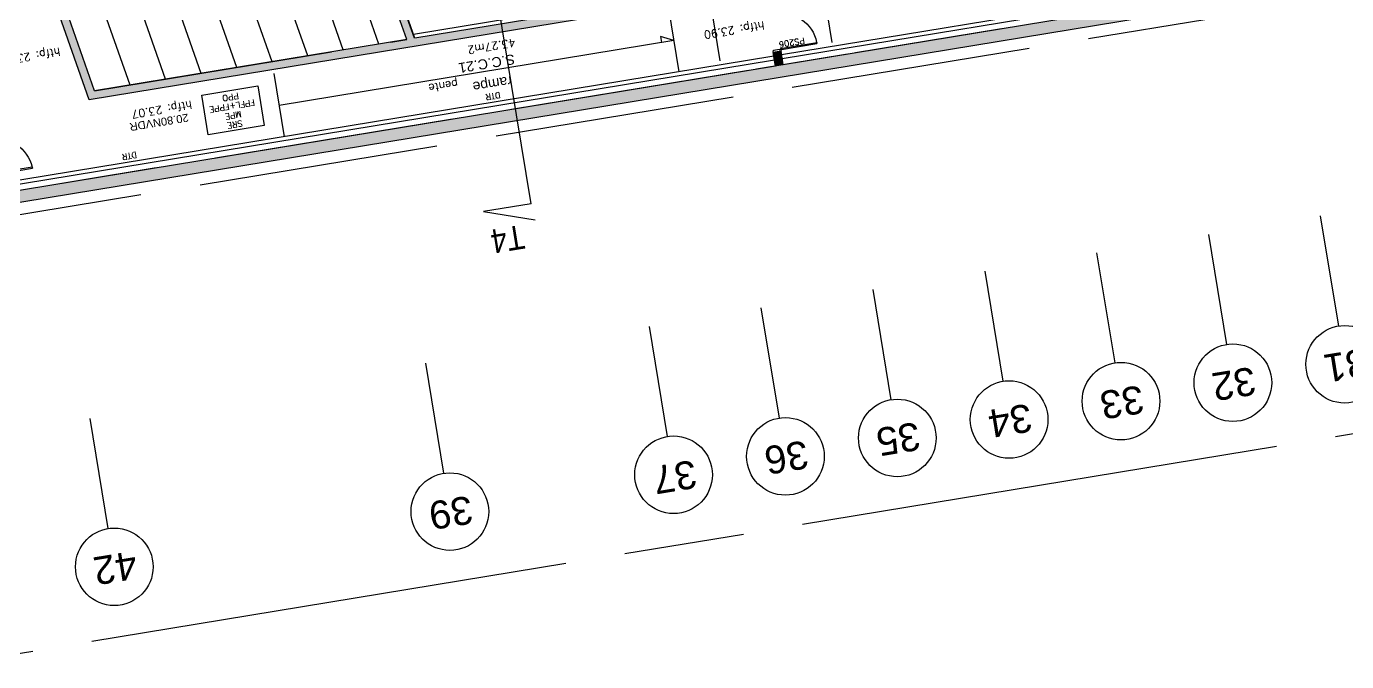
# Model space of a CAD drawing. Header units: millimetres. Extents: x 33242 to 33523, y 51624 to 51793.
# Drawn here: x 33265.4 to 33298.39, y 51623.87 to 51639.75 of the extents above; entities that cross this region are included whole.
import ezdxf
from ezdxf.enums import TextEntityAlignment as Align

# ---------------------------------------------------------------- set-up
doc = ezdxf.new("R2010")
doc.units = ezdxf.units.MM
doc.header["$LTSCALE"] = 0.5
for name, pattern in [('ACAD_ISO02W100', [15, 12, -3]), ('ACAD_ISO04W100', [30, 24, -3, 0, -3]), ('ACAD_ISO08W100', [36, 24, -3, 6, -3])]:
    doc.linetypes.add(name, pattern=pattern)
doc.layers.get('0').update_dxf_attribs({"linetype": 'CONTINUOUS'})
for name, color, linetype in [('00-TRAMES-BAT', 7, 'ACAD_ISO08W100'), ('02-MURS-PORTEUR', 1, 'CONTINUOUS'), ('04-CLOISONS', 2, 'CONTINUOUS'), ('05-MEN-INT', 4, 'CONTINUOUS'), ('05-MEN-INT-NUM', 62, 'CONTINUOUS'), ('10-ANN-ALTITUDE', 152, 'CONTINUOUS'), ('10-ANN-HSP', 192, 'CONTINUOUS'), ('10-ANN-NOMPIECE', 3, 'CONTINUOUS'), ('10-ANN-NOMPIECE-CODE', 171, 'CONTINUOUS'), ('10-ANN-REPCOUPE', 1, 'CONTINUOUS'), ('10-ANN-SURF', 62, 'CONTINUOUS'), ('10-ANN-TEXTE', 3, 'CONTINUOUS'), ('14-HACH-MURS', 253, 'CONTINUOUS')]:
    doc.layers.add(name, color=color, linetype=linetype)
doc.styles.add('ANN', font='romans.shx')
doc.styles.add('HSP', font='romans.shx')
doc.styles.add('NDP', font='ARIAL.TTF', dxfattribs={"height": 0.2})
doc.styles.add('NIV', font='ARIAL.TTF', dxfattribs={"height": 0.2})
doc.styles.add('REPCOUP', font='ARIAL.TTF', dxfattribs={"width": 0.85, "height": 0.6})
doc.styles.add('ROMANS', font='romans.shx', dxfattribs={"height": 0.2})
doc.styles.add('SURF', font='romans.shx', dxfattribs={"height": 0.5})
doc.styles.add('TRAME', font='ARIAL.TTF')

# ---------------------------------------------------------------- blocks, each defined once
blk = doc.blocks.new('MVP9')
for p, q in [((0.075, 0.93), (0.045, 0.93)), ((0.045, -0.03), (0.045, 0.93)), ((0.075, 0.93), (0.075, 0)), ((0.075, 0), (0, 0)), ((0, 0), (0, -0.2)), ((0.975, 0), (0.975, -0.03)), ((1.02, 0), (0.975, 0)), ((0.045, -0.2), (0, -0.2)), ((0.06, -0.03), (0.045, -0.03)), ((0.06, -0.185), (0.045, -0.185)), ((0.045, -0.185), (0.045, -0.2)), ((0.06, -0.03), (0.06, -0.185)), ((0.975, -0.03), (0.96, -0.03)), ((0.96, -0.03), (0.96, -0.185)), ((0.975, -0.185), (0.96, -0.185)), ((0.975, -0.185), (0.975, -0.2)), ((1.02, -0.2), (0.975, -0.2)), ((1.02, 0), (1.02, -0.2))]:
    blk.add_line(p, q)
for centre, radius, start, end in [((0.175, 0), 0.83, 0, 0), ((-0.015, -0.057), 0.992, 3.3237, 84.7979)]:
    blk.add_arc(centre, radius, start, end)
blk = doc.blocks.new('SMP3')
blk.add_lwpolyline([(-1.367, 0), (0.052, 0), (0.052, -1.003), (-1.367, -1.003)], close=True)
at = {"style": 'ROMANS'}
for tag, p in [('PAROIS', (-0.643, -0.377)), ('SOLS', (-0.646, -0.148)), ('FAUX-PLAFONDS', (-0.651, -0.613)), ('FAUX-PLAFONDS', (-0.648, -0.842))]:
    blk.add_attdef(tag, text='', height=0.15, dxfattribs=at).set_placement(p, align=Align.MIDDLE)
blk = doc.blocks.new('MVP95')
for p, q in [((0.045, -0.03), (0.045, 0.915)), ((0.075, 0.915), (0.045, 0.915)), ((0.075, 0), (0.075, 0.915)), ((1.475, 0.515), (1.445, 0.515)), ((1.445, 0), (1.445, 0.515)), ((1.475, 0.515), (1.475, -0.03)), ((0, -0.2), (0, 0)), ((0.075, 0), (0, 0)), ((0.045, -0.2), (0, -0.2)), ((0.06, -0.03), (0.045, -0.03)), ((0.045, -0.2), (0.045, -0.185)), ((0.06, -0.185), (0.045, -0.185)), ((0.06, -0.185), (0.06, -0.03)), ((1.52, 0), (1.445, 0)), ((1.46, -0.03), (1.46, -0.185)), ((1.475, -0.03), (1.46, -0.03)), ((1.475, -0.185), (1.46, -0.185)), ((1.475, -0.185), (1.475, -0.2)), ((1.52, -0.2), (1.475, -0.2)), ((1.52, 0), (1.52, -0.2))]:
    blk.add_line(p, q)
for centre, radius, start, end in [((0.045, 0), 0.915, 359.9692, 88.1212), ((1.475, 0.001), 0.515, 93.3395, 180.0973)]:
    blk.add_arc(centre, radius, start, end)

msp = doc.modelspace()

# ---------------------------------------------------------------- hatches: boundary and pattern name
at = {"layer": '14-HACH-MURS'}
h = msp.add_hatch(color=256, dxfattribs=at)
h.paths.add_polyline_path([(33382.291, 51659.11), (33296.201, 51644.935), (33296.157, 51645.201), (33295.96, 51645.168), (33296.033, 51644.727), (33296.526, 51644.808), (33297.168, 51640.91), (33264.705, 51635.565), (33264.632, 51636.009), (33264.435, 51635.976), (33264.508, 51635.532), (33259.525, 51634.712), (33255.505, 51659.126), (33263.211, 51660.395), (33263.283, 51659.961), (33263.48, 51659.993), (33263.408, 51660.427), (33275.782, 51662.465), (33276.058, 51660.787), (33275.722, 51660.732), (33275.755, 51660.535), (33276.337, 51660.631), (33276.028, 51662.505), (33276.226, 51662.538), (33276.193, 51662.735), (33275.848, 51662.678), (33273.422, 51677.41), (33270.857, 51676.988), (33269.095, 51687.684), (33272.055, 51688.171), (33271.068, 51694.17), (33373.734, 51711.076)], flags=16)
h.paths.add_polyline_path([(33382.98, 51658.616), (33370.597, 51656.577), (33370.478, 51656.681), (33297.068, 51644.593), (33297.71, 51640.695), (33259.278, 51634.367), (33255.161, 51659.373), (33275.535, 51662.728), (33273.272, 51676.473), (33273.223, 51676.769), (33270.362, 51676.298), (33268.406, 51688.178), (33271.366, 51688.666), (33270.378, 51694.665), (33374.229, 51711.765)])
h = msp.add_hatch(color=256, dxfattribs=at)
h.paths.add_polyline_path([(33284.009, 51640.628), (33283.811, 51640.596), (33283.797, 51640.685), (33266.967, 51637.913), (33265.224, 51642.875), (33265.164, 51643.239), (33265.08, 51643.209), (33265.014, 51643.398), (33265.131, 51643.439), (33264.82, 51645.328), (33263.834, 51645.165), (33263.785, 51645.461), (33264.772, 51645.624), (33263.884, 51651.015), (33262.897, 51650.853), (33262.848, 51651.149), (33263.835, 51651.311), (33263.524, 51653.2), (33256.468, 51653.28), (33256.435, 51653.48), (33263.491, 51653.4), (33263.431, 51653.764), (33263.487, 51658.718), (33263.448, 51658.954), (33263.646, 51658.987), (33263.685, 51658.75), (33274.716, 51660.566), (33274.748, 51660.369), (33271.687, 51659.865), (33271.632, 51655.096), (33273.42, 51644.242), (33275.101, 51639.456), (33281.396, 51640.492), (33281.365, 51640.68), (33281.563, 51640.712), (33281.594, 51640.525), (33283.764, 51640.882), (33283.733, 51641.07), (33283.931, 51641.102)])
h.paths.add_polyline_path([(33274.9, 51639.423), (33267.1, 51638.138), (33265.419, 51642.925), (33263.631, 51653.779), (33263.685, 51658.547), (33271.486, 51659.832), (33271.432, 51655.081), (33273.225, 51644.193)], flags=16)
msp.add_hatch(color=256, dxfattribs=at).paths.add_polyline_path([(33284.256, 51639.129), (33284.058, 51639.096), (33284.114, 51638.761), (33284.311, 51638.793)])

# ---------------------------------------------------------------- linework, layer by layer
at = {"layer": '00-TRAMES-BAT'}
for p, q in [((33285.534, 51639.349), (33276.265, 51695.634)), ((33282.738, 51638.889), (33273.47, 51695.174)), ((33385.44, 51643.867), (33263.996, 51623.869))]:
    msp.add_line(p, q, dxfattribs=at)
at = {"layer": '00-TRAMES-BAT', "color": 3, "linetype": 'Continuous'}
for p, q in [((33297.734, 51635.013), (33298.187, 51632.26)), ((33294.938, 51634.552), (33295.391, 51631.799)), ((33292.142, 51634.092), (33292.595, 51631.339)), ((33289.347, 51633.632), (33289.8, 51630.879)), ((33286.551, 51633.171), (33287.004, 51630.418)), ((33283.755, 51632.711), (33284.208, 51629.958)), ((33280.959, 51632.251), (33281.413, 51629.498)), ((33275.368, 51631.33), (33275.821, 51628.577)), ((33266.981, 51629.949), (33267.434, 51627.196))]:
    msp.add_line(p, q, dxfattribs=at)
for centre in [(33298.344, 51631.303), (33295.549, 51630.843), (33292.753, 51630.382), (33289.957, 51629.922), (33287.162, 51629.461), (33284.366, 51629.001), (33281.57, 51628.541), (33275.979, 51627.62), (33267.592, 51626.239)]:
    msp.add_circle(centre, 0.97, dxfattribs=at)
at = {"layer": '02-MURS-PORTEUR'}
for p, q in [((33274.9, 51639.423), (33273.225, 51644.193)), ((33275.101, 51639.456), (33273.42, 51644.242)), ((33266.967, 51637.913), (33265.224, 51642.875)), ((33267.1, 51638.138), (33265.419, 51642.925)), ((33297.168, 51640.91), (33284.311, 51638.793)), ((33297.71, 51640.695), (33259.278, 51634.367)), ((33283.797, 51640.685), (33266.967, 51637.913)), ((33281.396, 51640.492), (33275.101, 51639.456)), ((33274.9, 51639.423), (33267.1, 51638.138)), ((33284.256, 51639.129), (33284.058, 51639.096)), ((33284.058, 51639.096), (33284.256, 51639.129)), ((33284.114, 51638.761), (33284.058, 51639.096)), ((33284.311, 51638.793), (33284.256, 51639.129)), ((33284.114, 51638.761), (33264.705, 51635.565))]:
    msp.add_line(p, q, dxfattribs=at)
at = {"layer": '02-MURS-PORTEUR', "color": 8, "linetype": 'ACAD_ISO02W100'}
for p, q in [((33275.092, 51639.454), (33273.411, 51644.241)), ((33273.316, 51639.162), (33271.635, 51643.949)), ((33274.204, 51639.308), (33272.523, 51644.095)), ((33271.54, 51638.869), (33269.859, 51643.656)), ((33272.428, 51639.015), (33270.747, 51643.802)), ((33268.876, 51638.431), (33267.195, 51643.217)), ((33269.764, 51638.577), (33268.083, 51643.364)), ((33270.652, 51638.723), (33268.971, 51643.51)), ((33267.988, 51638.284), (33266.307, 51643.071)), ((33297.168, 51640.91), (33286.117, 51639.091)), ((33297.858, 51640.416), (33259.031, 51634.022)), ((33267.1, 51638.138), (33274.9, 51639.423)), ((33285.919, 51639.058), (33283.64, 51638.683)), ((33283.443, 51638.65), (33259.525, 51634.712))]:
    msp.add_line(p, q, dxfattribs=at)
at = {"layer": '02-MURS-PORTEUR', "color": 4}
for p, q in [((33281.445, 51640.196), (33281.705, 51638.617)), ((33271.578, 51638.571), (33271.838, 51636.993))]:
    msp.add_line(p, q, dxfattribs=at)
at = {"layer": '02-MURS-PORTEUR', "color": 4, "linetype": 'ACAD_ISO04W100'}
for p, q in [((33281.576, 51639.398), (33271.709, 51637.774)), ((33281.576, 51639.398), (33281.242, 51639.497)), ((33281.242, 51639.497), (33281.266, 51639.347))]:
    msp.add_line(p, q, dxfattribs=at)
at = {"layer": '04-CLOISONS'}
for p, q in [((33296.634, 51641.076), (33284.27, 51639.04)), ((33296.749, 51640.993), (33284.287, 51638.941)), ((33281.38, 51640.591), (33275.067, 51639.551)), ((33284.073, 51639.007), (33264.664, 51635.811)), ((33284.089, 51638.909), (33264.681, 51635.713))]:
    msp.add_line(p, q, dxfattribs=at)
at = {"layer": '10-ANN-REPCOUPE'}
for p, q in [((33278.01, 51635.319), (33276.938, 51641.833)), ((33278.01, 51635.319), (33276.82, 51635.123)), ((33276.82, 51635.123), (33278.109, 51634.916))]:
    msp.add_line(p, q, dxfattribs=at)

# ---------------------------------------------------------------- block references
at = {"layer": '05-MEN-INT', "xscale": -1}
for name, p, rotation in [('MVP95', (33284.256, 51639.129), 279.3505736784242), ('MVP9', (33264.634, 51636.009), 279.350573668281)]:
    msp.add_blockref(name, p, dxfattribs=dict(at, rotation=rotation))
at = {"layer": '10-ANN-TEXTE'}
ref = msp.add_blockref('SMP3', (33269.993, 51637.05), dxfattribs=dict(at, rotation=189.350573668281))
ref.add_attrib('SOLS', 'SRE', dxfattribs={"layer": '0', "height": 0.15, "rotation": 189.3506, "style": 'ANN'}).set_placement((33270.606, 51637.3), align=Align.MIDDLE)
ref.add_attrib('PAROIS', 'MPE', dxfattribs={"layer": '0', "height": 0.15, "rotation": 189.3506, "style": 'ANN'}).set_placement((33270.566, 51637.526), align=Align.MIDDLE)
ref.add_attrib('FAUX-PLAFONDS', 'FPFL+FPPE', dxfattribs={"layer": '0', "height": 0.15, "rotation": 189.3506, "style": 'ANN'}).set_placement((33270.536, 51637.76), align=Align.MIDDLE)
ref.add_attrib('FAUX-PLAFONDS', 'PPO', dxfattribs={"layer": '0', "height": 0.15, "rotation": 189.3506, "style": 'ANN'}).set_placement((33270.496, 51637.986), align=Align.MIDDLE)

# ---------------------------------------------------------------- texts
at = {"layer": '00-TRAMES-BAT', "color": 3, "linetype": 'Continuous', "style": 'TRAME'}
for s, p in [('31', (33298.851, 51631.707)), ('32', (33296.055, 51631.246)), ('33', (33293.26, 51630.786)), ('34', (33290.464, 51630.325)), ('35', (33287.668, 51629.865)), ('36', (33284.873, 51629.405)), ('37', (33282.082, 51628.915)), ('39', (33276.486, 51628.024)), ('42', (33268.099, 51626.643))]:
    msp.add_text(s, height=0.7, rotation=189.3506, dxfattribs=at).set_placement(p)
at = {"layer": '05-MEN-INT-NUM', "style": 'ANN'}
msp.add_text('PS206', height=0.15, rotation=189.3506, dxfattribs=at).set_placement((33284.514, 51639.42), align=Align.CENTER)
at = {"layer": '10-ANN-ALTITUDE', "style": 'NIV'}
msp.add_text('20.80NVDR', height=0.2, rotation=189.3506, dxfattribs=at).set_placement((33269.431, 51637.572))
at = {"layer": '10-ANN-HSP', "style": 'HSP'}
for s, p in [('htfp: 23.90', (33283.823, 51639.881)), ('htfp: 23.07', (33266.227, 51639.221)), ('htfp: 23.07', (33269.517, 51637.893))]:
    msp.add_text(s, height=0.2, rotation=189.3506, dxfattribs=at).set_placement(p)
at = {"layer": '10-ANN-NOMPIECE', "style": 'NDP'}
msp.add_text('rampe', height=0.25, rotation=189.3506, dxfattribs=at).set_placement((33277.51, 51638.514))
at = {"layer": '10-ANN-NOMPIECE-CODE', "style": 'NDP'}
msp.add_text('S.C.C.21', height=0.25, rotation=189.3506, dxfattribs=at).set_placement((33277.579, 51639.059))
at = {"layer": '10-ANN-REPCOUPE', "style": 'REPCOUP', "width": 0.85}
msp.add_text('T4', height=0.6, rotation=189.3506, dxfattribs=at).set_placement((33277.784, 51634.795))
at = {"layer": '10-ANN-SURF', "style": 'SURF'}
msp.add_text('43.27m2', height=0.2, rotation=189.3506, dxfattribs=at).set_placement((33277.597, 51639.449))
at = {"layer": '10-ANN-TEXTE', "style": 'HSP'}
msp.add_text('pente', height=0.2, rotation=189.3506, dxfattribs=at).set_placement((33276.163, 51638.418))
at = {"layer": '10-ANN-TEXTE', "style": 'ANN'}
for p in [(33277.045, 51638.084), (33267.958, 51636.588)]:
    msp.add_text('DTR', height=0.15, rotation=189.3506, dxfattribs=at).set_placement(p, align=Align.CENTER)

doc.saveas('drawing.dxf')
